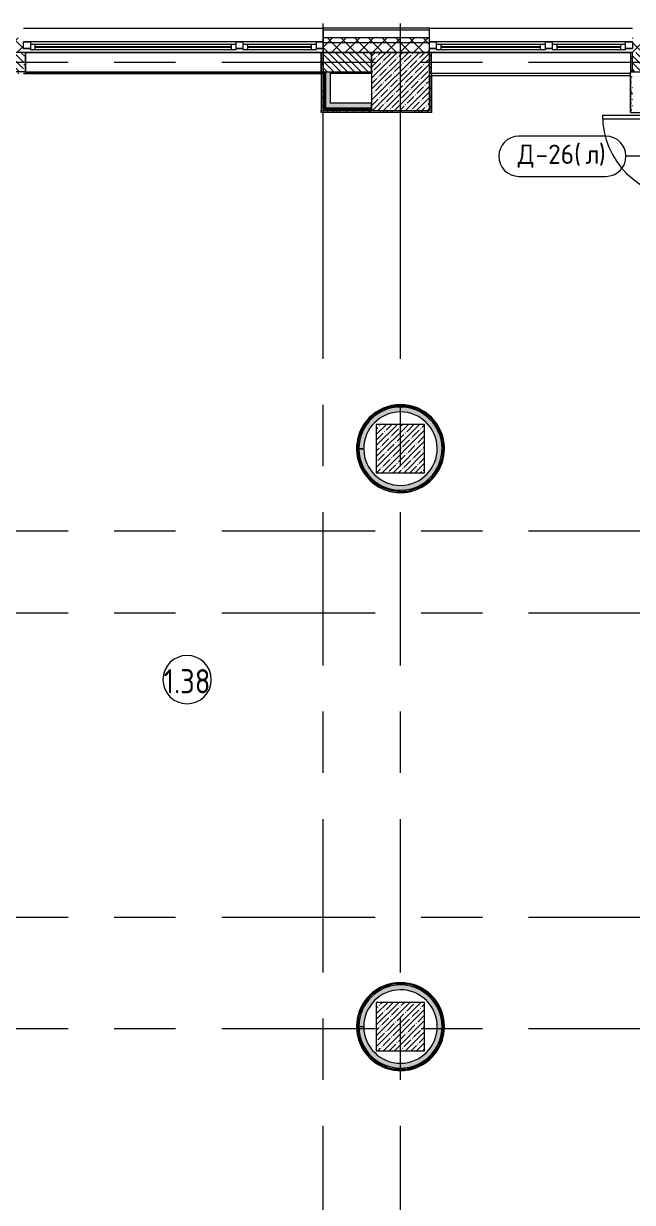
# Model space of a CAD drawing. Header units: millimetres. Extents: x 35848 to 85156, y -2706 to 28205.
# Drawn here: x 44560 to 50860, y 15200 to 27398 of the extents above; entities that cross this region are included whole.
import ezdxf

# ---------------------------------------------------------------- set-up
doc = ezdxf.new("R2010")
doc.units = ezdxf.units.MM
doc.linetypes.add('Осевая', pattern=[3175, 635, -476.25, 1587.5, -476.25])
for name, color, linetype, lineweight in [('A-AREA-IDEN', 7, 'Continuous', 9), ('A-DOOR-IDEN', 7, 'Continuous', 9), ('A-GLAZ', 7, 'Continuous', 9), ('A-GLAZ-1', 7, 'Continuous', 13), ('A-WALL', 7, 'Continuous', 9), ('I-WALL', 7, 'Continuous', 9), ('S-COLS', 7, 'Continuous', 9), ('Оси', 7, 'Continuous', 9), ('Оси-2', 7, 'Осевая', 9)]:
    doc.layers.add(name, color=color, linetype=linetype, lineweight=lineweight)
for name, color, linetype, lineweight, true_color in [('A-DOOR-1', 1, 'Continuous', 9, 0xff0000), ('A-DOOR-2', 1, 'Continuous', 13, 0xff0000), ('A-DOOR-FRAM-1', 1, 'Continuous', 13, 0xff0000), ('A-WALL-1', 7, 'Continuous', 9, 0x3c3c3c), ('A-WALL-FNSH-1', 7, 'Continuous', 9, 0x3c3c3c)]:
    doc.layers.add(name, color=color, linetype=linetype, lineweight=lineweight, true_color=true_color)
doc.styles.add('GOST Common', font='GOST_Common.ttf', dxfattribs={"height": 200})
doc.styles.add('GOST Common_1', font='GOST_Common.ttf', dxfattribs={"width": 0.9, "height": 250})
pattern_1 = [(45, (0, 0), (-70.71068, 70.71068), []), (135, (0, 0), (-70.71068, -70.71068), [])]
pattern_2 = [(0, (0, 0), (121.92, 30.48), [10.058, -81.382, 10.058, -81.382, -487.68]), (0, (0, 0), (121.92, 30.48), [-182.88, 10.058, -172.822, 10.058, -81.382, -213.36]), (0, (0, 0), (121.92, 30.48), [-457.2, 10.058, -50.902, 10.058, -142.342]), (120, (45.72, 15.24), (-87.356454, 90.345817), [10.058, -81.382, 10.058, -81.382, -487.68]), (120, (45.72, 15.24), (-87.356454, 90.345817), [-182.88, 10.058, -172.822, 10.058, -81.382, -213.36]), (120, (45.72, 15.24), (-87.356454, 90.345817), [-457.2, 10.058, -50.902, 10.058, -142.342]), (240, (60.96, 76.2), (-34.563546, -120.825817), [10.058, -81.382, 10.058, -81.382, -487.68]), (240, (60.96, 76.2), (-34.563546, -120.825817), [-182.88, 10.058, -172.822, 10.058, -81.382, -213.36]), (240, (60.96, 76.2), (-34.563546, -120.825817), [-457.2, 10.058, -50.902, 10.058, -142.342])]
pattern_3 = [(45, (0, 0), (-106.066, 106.066), []), (135, (0, 0), (-106.066, -106.066), [])]

# ---------------------------------------------------------------- blocks, each defined once
blk = doc.blocks.new('BSC_Колонна _Прямоугольная - 500х500-22732503-План заполнения и маркировки дверных проемов 1 этажа в осях 12-23')
at = {"layer": 'S-COLS'}
h = blk.add_hatch(dxfattribs=at)
h.set_pattern_fill('FP_40', color=256, style=0, pattern_type=2)
h.set_pattern_definition([(45, (-48460, -17020), (-57.02463, 57.02463), []), (45, (-48402.975, -17020), (-57.02463, 57.02463), [100.806, -20.161, 3.353, -16.808])])
h.paths.add_polyline_path([(-250, -250), (250, -250), (250, 250), (-250, 250), (-250, 202)])
for p, q in [((250, 250), (-250, 250)), ((-250, 250), (-250, -250)), ((250, -250), (250, 250)), ((-250, -250), (250, -250))]:
    blk.add_line(p, q, dxfattribs=at)
blk = doc.blocks.new('BSC_Колонна _Прямоугольная - 500х500-V29-План заполнения и маркировки дверных проемов 1 этажа в осях 12-23')
at = {"layer": 'S-COLS'}
h = blk.add_hatch(dxfattribs=at)
h.set_pattern_fill('FP_42', color=256, style=0, pattern_type=2)
h.set_pattern_definition([(45, (-48460, -23000), (-57.02463, 57.02463), []), (45, (-48402.975, -23000), (-57.02463, 57.02463), [100.806, -20.161, 3.353, -16.808])])
h.paths.add_polyline_path([(-250, -250), (250, -250), (250, 250), (-250, 250), (-250, 176)])
for p, q in [((250, 250), (-250, 250)), ((-250, 250), (-250, -250)), ((250, -250), (250, 250)), ((-250, -250), (250, -250))]:
    blk.add_line(p, q, dxfattribs=at)
blk = doc.blocks.new('120_Окно_СКБ_2Ст - 120_Окно_СКБ_2Ст 3100х2500 _мал_створка слева_-22273855-План заполнения и маркировки дверных проемов 1 этажа в осях 12-23')
at = {"layer": 'A-GLAZ'}
for p, q in [((1550, -5), (-1550, -5)), ((-1550, -75), (-1480, -75)), ((-1430, -55), (600, -55)), ((600, -65), (-1430, -65)), ((650, -75), (720, -75)), ((770, -55), (1430, -55)), ((1430, -65), (770, -65)), ((1480, -75), (1550, -75))]:
    blk.add_line(p, q, dxfattribs=at)
at = {"layer": 'A-GLAZ-1'}
for p, q in [((-1550, -75), (-1550, -5)), ((-1550, -5), (-1480, -5)), ((-1480, -75), (-1550, -75)), ((-1480, -5), (-1480, -75)), ((650, -35), (-1480, -35)), ((-1480, -35), (-1480, -85)), ((-1480, -85), (650, -85)), ((-1430, -85), (-1430, -35)), ((600, -85), (600, -35)), ((650, -75), (650, -5)), ((650, -5), (720, -5)), ((650, -85), (650, -35)), ((720, -75), (650, -75)), ((720, -5), (720, -75)), ((1480, -35), (720, -35)), ((720, -35), (720, -85)), ((720, -85), (1480, -85)), ((770, -85), (770, -35)), ((1430, -85), (1430, -35)), ((1480, -75), (1480, -5)), ((1480, -5), (1550, -5)), ((1480, -85), (1480, -35)), ((1550, -75), (1480, -75)), ((1550, -5), (1550, -75))]:
    blk.add_line(p, q, dxfattribs=at)
blk = doc.blocks.new('120_Окно_СКБ_2Ст - 120_Окно_СКБ_2Ст 2100х2400 _мал створка справа_-19092174-План заполнения и маркировки дверных проемов 1 этажа в осях 12-23')
at = {"layer": 'A-GLAZ'}
for p, q in [((1050, -5), (-1050, -5)), ((-1050, -75), (-980, -75)), ((-930, -55), (100, -55)), ((100, -65), (-930, -65)), ((150, -75), (220, -75)), ((270, -55), (930, -55)), ((930, -65), (270, -65)), ((980, -75), (1050, -75))]:
    blk.add_line(p, q, dxfattribs=at)
at = {"layer": 'A-GLAZ-1'}
for p, q in [((-1050, -75), (-1050, -5)), ((-1050, -5), (-980, -5)), ((-980, -75), (-1050, -75)), ((-980, -5), (-980, -75)), ((150, -35), (-980, -35)), ((-980, -35), (-980, -85)), ((-980, -85), (150, -85)), ((-930, -85), (-930, -35)), ((100, -85), (100, -35)), ((150, -75), (150, -5)), ((150, -5), (220, -5)), ((150, -85), (150, -35)), ((220, -75), (150, -75)), ((220, -5), (220, -75)), ((980, -35), (220, -35)), ((220, -35), (220, -85)), ((220, -85), (980, -85)), ((270, -85), (270, -35)), ((930, -85), (930, -35)), ((980, -75), (980, -5)), ((980, -5), (1050, -5)), ((980, -85), (980, -35)), ((1050, -75), (980, -75)), ((1050, -5), (1050, -75))]:
    blk.add_line(p, q, dxfattribs=at)
blk = doc.blocks.new('110_Дверь_СКБ_1Ст_Внутренняя1 - Д-26л 950х2100 EIW30-32941023-План заполнения и маркировки дверных проемов 1 этажа в осях 12-23')
at = {"layer": 'A-DOOR-1'}
blk.add_arc((437, 100), 850, 90, 180, dxfattribs=at)
at = {"layer": 'A-DOOR-2'}
for p, q in [((437, 950), (397, 950)), ((397, 100), (397, 950)), ((437, 950), (437, 100)), ((437, 100), (397, 100))]:
    blk.add_line(p, q, dxfattribs=at)
at = {"layer": 'A-DOOR-FRAM-1'}
for p, q in [((-463, 100), (-463, 20)), ((-463, 100), (-413, 100)), ((-463, 20), (-403, 20)), ((-413, 100), (-413, 60)), ((-403, 60), (-413, 60)), ((-403, 60), (-403, 20)), ((427, 60), (427, 20)), ((437, 60), (427, 60)), ((427, 20), (487, 20)), ((437, 100), (437, 60)), ((437, 100), (487, 100)), ((487, 100), (487, 20))]:
    blk.add_line(p, q, dxfattribs=at)
blk = doc.blocks.new('М_двери - Типоразмер_рамка-25223575-План заполнения и маркировки дверных проемов 1 этажа в осях 12-23')
at = {"layer": 'A-DOOR-IDEN'}
for p, q in [((4.5, 2.08), (-4.5, 2.08)), ((-4.5, -2.08), (4.5, -2.08))]:
    blk.add_line(p, q, dxfattribs=at)
for centre, start, end in [((-4.5, 0), 90, 270), ((4.5, 0), 270, 90)]:
    blk.add_arc(centre, 2.08, start, end, dxfattribs=at)
blk = doc.blocks.new('Марка_Помещения - Номер-25198446-План заполнения и маркировки дверных проемов 1 этажа в осях 12-23')
at = {"layer": 'A-AREA-IDEN'}
for start, end in [(360, 180), (180, 360)]:
    blk.add_arc((0, 0), 2.5, start, end, dxfattribs=at)

msp = doc.modelspace()

# ---------------------------------------------------------------- hatches: boundary and pattern name
at = {"layer": 'A-WALL'}
h = msp.add_hatch(dxfattribs=at)
h.set_pattern_fill('FP_17', color=256, style=0, pattern_type=2)
h.set_pattern_definition(pattern_1)
h.paths.add_polyline_path([(84510.7, 27200), (84510.7, 27250), (80350, 27250), (80350, 27200), (83385.8, 27200)])
h.paths.add_polyline_path([(70313.8, 27200), (70810, 27200), (70810, 27250), (68210, 27250), (68210, 27200), (68861.3, 27200)])
h.paths.add_polyline_path([(73218.7, 27200), (74250, 27200), (74250, 27250), (72910, 27250), (72910, 27200)])
h.paths.add_polyline_path([(77250, 27200), (77250, 27250), (76350, 27250), (76350, 27200), (76849.8, 27200)])
h.paths.add_polyline_path([(57241.7, 27200), (57705, 27200), (57705, 27250), (56860, 27250), (56860, 27200)])
h.paths.add_polyline_path([(66682.6, 27200), (67110, 27200), (67110, 27250), (66160, 27250), (66160, 27200)])
h.paths.add_polyline_path([(60005, 27200), (61060, 27200), (61060, 27250), (60005, 27250)])
h.paths.add_polyline_path([(54760, 27200), (54760, 27250), (53860, 27250), (53860, 27200), (54336.8, 27200)])
h.paths.add_polyline_path([(51760, 27200), (51760, 27250), (50860, 27250), (50860, 27200), (51431.9, 27200)])
h.paths.add_polyline_path([(48527, 27200), (48760, 27200), (48760, 27250), (47660, 27250), (47660, 27200), (47800.7, 27200)])
h.paths.add_polyline_path([(44169.6, 27200), (44560, 27200), (44560, 27250), (42160, 27250), (42160, 27200), (42717.1, 27200)])
h = msp.add_hatch(dxfattribs=at)
h.set_pattern_fill('FP_17', color=256, style=0, pattern_type=2)
h.set_pattern_definition(pattern_1)
h.paths.add_polyline_path([(84510.7, 27100), (84510.7, 27200), (80350, 27200), (80350, 27100), (83385.8, 27100)])
h.paths.add_polyline_path([(76849.8, 27100), (77250, 27100), (77250, 27200), (76350, 27200), (76350, 27100), (76750, 27100)])
h.paths.add_polyline_path([(70310, 27100), (70810, 27100), (70810, 27200), (68210, 27200), (68210, 27100), (68861.3, 27100)])
h.paths.add_polyline_path([(72910, 27100), (74250, 27100), (74250, 27200), (72910, 27200)])
h.paths.add_polyline_path([(66760, 27100), (67110, 27100), (67110, 27200), (66160, 27200), (66160, 27100), (66682.6, 27100)])
h.paths.add_polyline_path([(61060, 27100), (61060, 27200), (60005, 27200), (60005, 27100), (60872.8, 27100)])
h.paths.add_polyline_path([(51431.9, 27100), (51760, 27100), (51760, 27200), (50860, 27200), (50860, 27100)])
h.paths.add_polyline_path([(54160, 27100), (54760, 27100), (54760, 27200), (53860, 27200), (53860, 27100)])
h.paths.add_polyline_path([(57241.7, 27100), (57705, 27100), (57705, 27200), (56860, 27200), (56860, 27100)])
h.paths.add_polyline_path([(48160, 27100), (48760, 27100), (48760, 27200), (47660, 27200), (47660, 27100), (47800.7, 27100)])
h.paths.add_polyline_path([(44560, 27100), (44560, 27200), (42160, 27200), (42160, 27100), (44169.6, 27100)])
h = msp.add_hatch(dxfattribs=at)
h.set_pattern_fill('FP_21', color=256, style=0, pattern_type=2)
h.set_pattern_definition([(135, (0, 0), (-35.35534, -35.35534), [])])
h.paths.add_polyline_path([(74040, 26900), (74250, 26900), (74250, 27100), (74040, 27100)])
h.paths.add_polyline_path([(73540, 26900), (73540, 27100), (72910, 27100), (72910, 26900), (73218.7, 26900)])
h.paths.add_polyline_path([(80650, 26900), (80650, 27100), (80350, 27100), (80350, 26900), (80480.9, 26900)])
h.paths.add_polyline_path([(76350, 26900), (76750, 26900), (76750, 27100), (76350, 27100)])
h.paths.add_polyline_path([(66760, 26900), (67060, 26900), (67060, 27100), (66760, 27100)])
h.paths.add_polyline_path([(68410, 26900), (70310, 26900), (70310, 27100), (68206, 27100), (68206, 26900), (68310, 26900)])
h.paths.add_polyline_path([(57550, 26900), (57705, 26900), (57705, 27100), (56860, 27100), (56860, 26900), (57350, 26900)])
h.paths.add_polyline_path([(60146.6, 26900), (60160, 26900), (60160, 27100), (60005, 27100), (60005, 26900)])
h.paths.add_polyline_path([(60872.8, 26900), (61060, 26900), (61060, 27100), (60760, 27100), (60760, 26900)])
h.paths.add_polyline_path([(53860, 26900), (54160, 26900), (54160, 27100), (53860, 27100), (53860, 26965.3)])
h.paths.add_polyline_path([(51760, 26900), (51760, 27100), (50860, 27100), (50860, 26900), (51600, 26900)])
h.paths.add_polyline_path([(47800.7, 26900), (48160, 26900), (48160, 27100), (47660, 27100), (47660, 26900)])
h.paths.add_polyline_path([(44169.6, 26900), (44560, 26900), (44560, 27100), (42760, 27100), (42760, 26900), (42780, 26900)])
at = {"layer": 'I-WALL'}
h = msp.add_hatch(dxfattribs=at)
h.set_pattern_fill('FP_58', color=256, style=0, pattern_type=2)
h.set_pattern_definition(pattern_2)
h.paths.add_polyline_path([(44560, 26900), (44580, 26900), (44580, 27100), (44560, 27100)])
h = msp.add_hatch(dxfattribs=at)
h.set_pattern_fill('FP_58', color=256, style=0, pattern_type=2)
h.set_pattern_definition(pattern_2)
h.paths.add_polyline_path([(47640, 26900), (47660, 26900), (47660, 27088), (47640, 27088)])
h = msp.add_hatch(dxfattribs=at)
h.set_pattern_fill('FP_58', color=256, style=0, pattern_type=2)
h.set_pattern_definition(pattern_2)
h.paths.add_polyline_path([(48760, 26900), (48780, 26900), (48780, 27100), (48760, 27100)])
h = msp.add_hatch(dxfattribs=at)
h.set_pattern_fill('FP_58', color=256, style=0, pattern_type=2)
h.set_pattern_definition(pattern_2)
h.paths.add_polyline_path([(50840, 26900), (50860, 26900), (50860, 27100), (50840, 27100), (50840, 26965.3)])
h = msp.add_hatch(dxfattribs=at)
h.set_pattern_fill('FP_58', color=256, style=0, pattern_type=2)
h.set_pattern_definition(pattern_2)
h.paths.add_polyline_path([(42780, 26880), (44560, 26880), (44560, 26900), (42780, 26900)])
h = msp.add_hatch(dxfattribs=at)
h.set_pattern_fill('FP_58', color=256, style=0, pattern_type=2)
h.set_pattern_definition(pattern_2)
h.paths.add_polyline_path([(47660, 26500), (47660, 26900), (47640, 26900), (47640, 26500)])
h = msp.add_hatch(dxfattribs=at)
h.set_pattern_fill('FP_59', color=256, style=0, pattern_type=2)
h.set_pattern_definition(pattern_3)
h.paths.add_polyline_path([(47672.5, 26500), (47672.5, 26900), (47660, 26900), (47660, 26500)])
h = msp.add_hatch(dxfattribs=at)
h.set_pattern_fill('FP_59', color=256, style=0, pattern_type=2)
h.set_pattern_definition(pattern_3)
h.paths.add_polyline_path([(47685, 26512.5), (47685, 26900), (47672.5, 26900), (47672.5, 26512.5)])
for points in [[(47735, 26525), (47735, 26900), (47685, 26900), (47685, 26525)], [(47735, 26525), (48160, 26525), (48160, 26575), (47735, 26575)], [(48893.4, 22861.4), (48910, 22934.1), (48914.5, 23008.5), (48906.7, 23082.7), (48887, 23154.6), (48855.7, 23222.2), (48813.8, 23283.9), (48762.4, 23337.9), (48702.9, 23382.8), (48636.8, 23417.3), (48566, 23440.6), (48492.3, 23452), (48417.8, 23451.1), (48344.4, 23438.2), (48274.1, 23413.3), (48208.8, 23377.4), (48150.2, 23331.2), (48100, 23276.1), (48059.5, 23213.5), (48029.7, 23145.2), (48011.6, 23072.9), (48012.5, 23072.7), (48030.7, 23144.8), (48060.4, 23213), (48100.8, 23275.5), (48150.9, 23330.5), (48209.3, 23376.5), (48274.5, 23412.4), (48345.4, 23437.3), (48417.9, 23450.1), (48492.2, 23451), (48565.8, 23439.6), (48636.4, 23416.4), (48702.4, 23381.9), (48761.8, 23337.2), (48813, 23283.3), (48854.8, 23221.7), (48886, 23154.2), (48905.7, 23082.5), (48913.5, 23008.5), (48909, 22934.2), (48892.4, 22861.7)], [(48447.9, 22570.2), (48527, 22575.8), (48591.4, 22590.6), (48658.5, 22618.6), (48719.9, 22657.5), (48773.9, 22706.2), (48819, 22763.3), (48853.7, 22827.1), (48877.2, 22895.9), (48888.8, 22967.7), (48888.1, 23040.4), (48875.2, 23112), (48850.4, 23180.3), (48814.4, 23243.5), (48768.3, 23299.8), (48708.5, 23350.4), (48651.2, 23385.1), (48583.6, 23411.9), (48512.4, 23426.8), (48439.8, 23429.5), (48367.7, 23420), (48298.2, 23398.4), (48233.4, 23365.5), (48175.1, 23322.1), (48124.9, 23269.4), (48084.3, 23209.1), (48054.4, 23142.8), (48036.1, 23072.5), (48030, 23000), (48080, 23000), (48086.1, 23067.6), (48104.1, 23133.1), (48133.5, 23194.4), (48173.3, 23249.4), (48222.3, 23296.4), (48278.8, 23334), (48345.4, 23361.9), (48407.4, 23376.3), (48475.2, 23379.7), (48542.5, 23370.9), (48607.3, 23350.3), (48667.3, 23318.5), (48720.7, 23276.5), (48765.7, 23225.7), (48801, 23167.7), (48825.4, 23104.3), (48838.1, 23037.6), (48838.8, 22969.6), (48827.3, 22902.7), (48804.1, 22838.9), (48770, 22780.2), (48725.9, 22728.5), (48673.3, 22685.5), (48613.9, 22652.6), (48549.6, 22630.7), (48482.4, 22620.7), (48414.5, 22622.7), (48348.1, 22636.8), (48285.2, 22662.6), (48228, 22699.1), (48178.1, 22745.2), (48137.2, 22799.4), (48106.7, 22860.1), (48087.4, 22925.2), (48080.1, 22992.8), (48030.1, 22991.8), (48037.6, 22919.5), (48057.2, 22849.5), (48088.3, 22783.7), (48130.1, 22724.2), (48181.3, 22672.6), (48240.4, 22630.3), (48305.9, 22598.6), (48375.7, 22578.3)], [(48427.7, 22545.1), (48503.3, 22546.1), (48577.8, 22559.5), (48649, 22585.1), (48714.9, 22622.2), (48773.8, 22669.7), (48824, 22726.3), (48864.1, 22790.5), (48863.2, 22790.9), (48823.2, 22726.9), (48773.1, 22670.4), (48714.4, 22623), (48648.6, 22586.1), (48577.5, 22560.5), (48503.2, 22547.1), (48427.8, 22546.1), (48353.2, 22557.8), (48281.5, 22581.6), (48214.9, 22617), (48155, 22662.9), (48103.5, 22718.1), (48061.9, 22781.2), (48031.4, 22850.2), (48012.7, 22923.3), (48011.7, 22923.2), (48030.4, 22849.9), (48061.1, 22780.7), (48102.7, 22717.5), (48154.3, 22662.2), (48214.3, 22616.1), (48281.1, 22580.7), (48352.9, 22556.8)], [(48444.1, 16590.3), (48516.8, 16593.8), (48588, 16609.5), (48655.4, 16637), (48717.3, 16675.5), (48771.7, 16723.8), (48817.3, 16780.7), (48852.5, 16844.5), (48876.5, 16913.2), (48888.6, 16985.1), (48888.3, 17057.9), (48875.8, 17129.7), (48851.3, 17198.3), (48815.6, 17261.8), (48769.6, 17318.4), (48714.8, 17366.4), (48652.7, 17404.4), (48585, 17431.4), (48513.8, 17446.6), (48441, 17449.6), (48368.8, 17440.2), (48299.1, 17418.8), (48234.1, 17385.9), (48175.6, 17342.5), (48125.2, 17289.9), (48084.5, 17229.5), (48054.5, 17163.1), (48036.2, 17092.6), (48030, 17020), (48080, 17020), (48086.1, 17087.8), (48104.2, 17153.4), (48133.7, 17214.7), (48173.6, 17269.8), (48222.8, 17316.9), (48279.5, 17354.4), (48345.4, 17382), (48408.4, 17396.5), (48476.4, 17399.6), (48543.8, 17390.6), (48608.6, 17369.8), (48668.6, 17337.6), (48721.9, 17295.4), (48766.8, 17244.2), (48801.9, 17185.9), (48826, 17122.3), (48838.4, 17055.4), (48838.6, 16987.3), (48826.7, 16920.3), (48803, 16856.5), (48768.4, 16798), (48723.8, 16746.5), (48670.8, 16703.8), (48611, 16671.3), (48546.4, 16650), (48479, 16640.5), (48411.1, 16643.2), (48344.6, 16657.9), (48281.9, 16684.3), (48224.9, 16721.5), (48175.4, 16768.2), (48135.1, 16823), (48105.1, 16884.1), (48086.4, 16951.2), (48080, 17017.3), (48030, 17017), (48036.7, 16944.4), (48055.5, 16874), (48086, 16807.9), (48127.2, 16747.8), (48177.9, 16695.5), (48236.7, 16652.5), (48302, 16620.1), (48371.7, 16599.2)]]:
    msp.add_hatch(color=256, dxfattribs=at).paths.add_polyline_path(points)
h = msp.add_hatch(dxfattribs=at)
h.set_pattern_fill('FP_58', color=256, style=0, pattern_type=2)
h.set_pattern_definition(pattern_2)
h.paths.add_polyline_path([(48760, 26480), (48780, 26480), (48780, 26880), (48760, 26880), (48760, 26500)])
h = msp.add_hatch(dxfattribs=at)
h.set_pattern_fill('FP_58', color=256, style=0, pattern_type=2)
h.set_pattern_definition(pattern_2)
h.paths.add_polyline_path([(50860, 26499), (50860, 26900), (50840, 26900), (50840, 26499)])
h = msp.add_hatch(dxfattribs=at)
h.set_pattern_fill('FP_58', color=256, style=0, pattern_type=2)
h.set_pattern_definition(pattern_2)
h.paths.add_polyline_path([(47800.7, 26480), (48760, 26480), (48760, 26500), (47640, 26500), (47640, 26480)])
h = msp.add_hatch(dxfattribs=at)
h.set_pattern_fill('FP_59', color=256, style=0, pattern_type=2)
h.set_pattern_definition(pattern_3)
h.paths.add_polyline_path([(48160, 26500), (48160, 26512.5), (47672.5, 26512.5), (47672.5, 26500), (47800.7, 26500)])
h = msp.add_hatch(dxfattribs=at)
h.set_pattern_fill('FP_59', color=256, style=0, pattern_type=2)
h.set_pattern_definition(pattern_3)
h.paths.add_polyline_path([(47685, 26512.5), (48160, 26512.5), (48160, 26525), (47685, 26525)])
h = msp.add_hatch(dxfattribs=at)
h.set_pattern_fill('FP_58', color=256, style=0, pattern_type=2)
h.set_pattern_definition(pattern_2)
h.paths.add_polyline_path([(50840, 26479), (51380, 26479), (51380, 26499), (50840, 26499)])
h = msp.add_hatch(dxfattribs=at)
h.set_pattern_fill('FP_59', color=256, style=0, pattern_type=2)
h.set_pattern_definition(pattern_3)
h.paths.add_polyline_path([(48429, 22546.1), (48503.9, 22547.1), (48577.7, 22560.5), (48648.2, 22585.7), (48713.6, 22622.2), (48772.2, 22669), (48822.3, 22724.7), (48862.5, 22787.9), (48891.9, 22856.8), (48909.5, 22929.6), (48915, 23004.3), (48908.1, 23078.9), (48889.1, 23151.4), (48858.4, 23219.8), (48816.9, 23282.2), (48765.8, 23336.9), (48706.4, 23382.5), (48640.3, 23417.8), (48569.3, 23441.7), (48495.3, 23453.6), (48420.4, 23453.3), (48345.4, 23440.2), (48275.8, 23416), (48210, 23380.2), (48151, 23334), (48100.4, 23278.7), (48059.5, 23216), (48029.5, 23147.3), (48011.2, 23074.7), (48005, 23000), (48017.5, 23000), (48023.8, 23074.6), (48042.6, 23147), (48073.4, 23215.2), (48115.1, 23277.3), (48166.8, 23331.4), (48226.8, 23376.1), (48293.5, 23410), (48365, 23432.2), (48439.2, 23442), (48513.9, 23439.2), (48587.2, 23423.8), (48656.8, 23396.3), (48720.7, 23357.5), (48777.2, 23308.5), (48824.7, 23250.6), (48861.7, 23185.6), (48887.2, 23115.2), (48900.5, 23041.6), (48901.3, 22966.8), (48889.3, 22892.9), (48865.2, 22822.1), (48829.4, 22756.4), (48783.1, 22697.6), (48727.5, 22647.5), (48664.3, 22607.5), (48595.2, 22578.7), (48522.3, 22561.9), (48447.6, 22557.7), (48373.2, 22566.1), (48301.4, 22586.9), (48234, 22619.5), (48173.2, 22663.1), (48120.5, 22716.2), (48077.5, 22777.5), (48045.5, 22845.1), (48025.3, 22917.1), (48017.6, 22991.6), (48005.1, 22991.3), (48012.7, 22916.8), (48032.4, 22844.5), (48063.7, 22776.5), (48105.8, 22714.5), (48157.4, 22660.2), (48217.3, 22615.1), (48283.7, 22580.5), (48355, 22557.3)])
h = msp.add_hatch(dxfattribs=at)
h.set_pattern_fill('FP_59', color=256, style=0, pattern_type=2)
h.set_pattern_definition(pattern_3)
h.paths.add_polyline_path([(48447.6, 22557.7), (48527, 22563), (48595.2, 22578.7), (48664.3, 22607.5), (48727.5, 22647.5), (48783.1, 22697.6), (48829.4, 22756.4), (48865.2, 22822.1), (48890.1, 22897.4), (48901.3, 22966.8), (48900.5, 23041.6), (48887.2, 23115.2), (48861.7, 23185.6), (48824.7, 23250.6), (48777.2, 23308.5), (48720.7, 23357.5), (48656.8, 23396.3), (48587.2, 23423.8), (48513.9, 23439.2), (48439.2, 23442), (48365, 23432.2), (48293.5, 23410), (48226.8, 23376.1), (48163.8, 23328.3), (48115.1, 23277.3), (48073.4, 23215.2), (48042.6, 23147), (48023.8, 23074.6), (48017.5, 23000), (48030, 23000), (48036.1, 23072.5), (48054.4, 23142.8), (48084.3, 23209.1), (48124.9, 23269.4), (48175.1, 23322.1), (48233.4, 23365.5), (48298.2, 23398.4), (48367.7, 23420), (48439.8, 23429.5), (48512.4, 23426.8), (48583.6, 23411.9), (48651.2, 23385.1), (48713.4, 23347.4), (48768.3, 23299.8), (48814.4, 23243.5), (48851.9, 23176.2), (48875.2, 23112), (48888.1, 23040.4), (48888.8, 22967.7), (48877.2, 22895.9), (48853.7, 22827.1), (48819, 22763.3), (48773.9, 22706.2), (48719.9, 22657.5), (48658.5, 22618.6), (48591.4, 22590.6), (48520.5, 22574.3), (48447.9, 22570.2), (48375.7, 22578.3), (48305.9, 22598.6), (48240.4, 22630.3), (48181.3, 22672.6), (48130.1, 22724.2), (48088.3, 22783.7), (48057.2, 22849.5), (48037.6, 22919.5), (48030.1, 22991.8), (48017.6, 22991.6), (48025.3, 22917.1), (48045.5, 22845.1), (48077.5, 22777.5), (48120.5, 22716.2), (48173.2, 22663.1), (48234, 22619.5), (48301.4, 22586.9), (48373.2, 22566.1)])
h = msp.add_hatch(dxfattribs=at)
h.set_pattern_fill('FP_59', color=256, style=0, pattern_type=2)
h.set_pattern_definition(pattern_3)
h.paths.add_polyline_path([(48424.9, 16566.4), (48499.9, 16566.8), (48573.9, 16579.5), (48644.8, 16604.2), (48710.6, 16640.3), (48769.7, 16686.6), (48820.3, 16742.1), (48861, 16805.1), (48890.9, 16873.9), (48909.1, 16946.8), (48915, 17021.6), (48908.5, 17096.4), (48889.9, 17169.1), (48859.5, 17237.7), (48818.3, 17300.5), (48767.3, 17355.6), (48707.9, 17401.5), (48641.8, 17437.1), (48570.8, 17461.3), (48496.7, 17473.5), (48421.7, 17473.4), (48345.4, 17460.1), (48276.7, 17436.4), (48210.7, 17400.6), (48151.5, 17354.5), (48100.7, 17299.2), (48059.7, 17236.3), (48029.6, 17167.6), (48011.2, 17094.8), (48005, 17020), (48017.5, 17020), (48023.9, 17094.7), (48042.7, 17167.3), (48073.6, 17235.6), (48115.5, 17297.7), (48167.3, 17351.9), (48227.6, 17396.5), (48294.5, 17430.4), (48366.1, 17452.4), (48440.5, 17462.1), (48515.4, 17459), (48588.7, 17443.4), (48658.3, 17415.6), (48722.2, 17376.4), (48778.6, 17327), (48825.9, 17268.8), (48862.7, 17203.5), (48887.9, 17132.9), (48900.8, 17059), (48901, 16984.1), (48888.6, 16910.1), (48863.9, 16839.4), (48827.7, 16773.8), (48780.8, 16715.2), (48724.8, 16665.4), (48661.1, 16625.8), (48591.7, 16597.5), (48518.5, 16581.4), (48443.6, 16577.8), (48369.2, 16586.9), (48297.4, 16608.5), (48230.2, 16641.8), (48169.7, 16686), (48117.5, 16739.8), (48075.1, 16801.7), (48043.8, 16869.8), (48024.4, 16942.2), (48017.5, 17016.9), (48005, 17016.8), (48011.7, 16942), (48030.7, 16869.4), (48061.3, 16800.8), (48102.7, 16738.3), (48157.6, 16680.5), (48213.4, 16637.6), (48279.6, 16602.3), (48350.8, 16578.3)])
h = msp.add_hatch(color=256, dxfattribs=at)
h.paths.add_polyline_path([(48913.1, 17023.4), (48913.5, 17028.5), (48912.6, 17037)])
h.paths.add_polyline_path([(48909.6, 16964.4), (48913.8, 17007.4), (48913.1, 17023.4)])
h.paths.add_polyline_path([(48006.4, 17018.6), (48012.5, 17092.7), (48030.7, 17164.8), (48060.4, 17233), (48100.8, 17295.5), (48150.9, 17350.5), (48209.3, 17396.5), (48274.5, 17432.4), (48345.4, 17457.3), (48417.9, 17470.1), (48492.2, 17471), (48565.8, 17459.6), (48636.4, 17436.4), (48622.6, 17443), (48552.3, 17463.6), (48479.6, 17472.7), (48406.4, 17469.9), (48334.5, 17455.5), (48266, 17429.6), (48202.4, 17393.1), (48145.6, 17346.8), (48096.9, 17292), (48057.7, 17230.1), (48028.9, 17162.7), (48011.3, 17091.6), (48005.4, 17018.6)])
h.paths.add_polyline_path([(48912.6, 17037), (48911.1, 17071.3), (48906.3, 17097.2)])
h.paths.add_polyline_path([(48904.4, 17107.3), (48899.4, 17134.1), (48890.1, 17159.4)])
h.paths.add_polyline_path([(48885.7, 17174.8), (48879, 17194.7), (48864, 17221.8)])
h.paths.add_polyline_path([(48853.9, 17243.1), (48845.3, 17259.7), (48814.9, 17300.6)])
h.paths.add_polyline_path([(48812.2, 17304.1), (48801.5, 17318.5), (48763.3, 17355.6)])
h.paths.add_polyline_path([(48761.2, 17357.6), (48748.9, 17369.5), (48703.1, 17401.4)])
h.paths.add_polyline_path([(48702.1, 17402.1), (48688.7, 17411.4), (48636.4, 17436.4)])
h = msp.add_hatch(dxfattribs=at)
h.set_pattern_fill('FP_59', color=256, style=0, pattern_type=2)
h.set_pattern_definition(pattern_3)
h.paths.add_polyline_path([(48443.6, 16577.8), (48518.5, 16581.4), (48591.7, 16597.5), (48661.1, 16625.8), (48724.8, 16665.4), (48780.8, 16715.2), (48827.7, 16773.8), (48863.9, 16839.4), (48888.6, 16910.1), (48901, 16984.1), (48900.8, 17059), (48887.9, 17132.9), (48862.7, 17203.5), (48825.9, 17268.8), (48778.6, 17327), (48722.2, 17376.4), (48658.3, 17415.6), (48588.7, 17443.4), (48515.4, 17459), (48440.5, 17462.1), (48366.1, 17452.4), (48294.5, 17430.4), (48227.6, 17396.5), (48163.8, 17348.2), (48115.5, 17297.7), (48073.6, 17235.6), (48042.7, 17167.3), (48023.9, 17094.7), (48017.5, 17020), (48030, 17020), (48036.2, 17092.6), (48054.5, 17163.1), (48084.5, 17229.5), (48125.2, 17289.9), (48175.6, 17342.5), (48234.1, 17385.9), (48299.1, 17418.8), (48368.8, 17440.2), (48441, 17449.6), (48513.8, 17446.6), (48585, 17431.4), (48652.7, 17404.4), (48714.8, 17366.4), (48769.6, 17318.4), (48815.6, 17261.8), (48851.3, 17198.3), (48875.8, 17129.7), (48888.3, 17057.9), (48888.6, 16985.1), (48876.5, 16913.2), (48852.5, 16844.5), (48817.3, 16780.7), (48771.7, 16723.8), (48717.3, 16675.5), (48655.4, 16637), (48588, 16609.5), (48516.8, 16593.8), (48444.1, 16590.3), (48371.7, 16599.2), (48302, 16620.1), (48236.7, 16652.5), (48177.9, 16695.5), (48127.2, 16747.8), (48086, 16807.9), (48055.5, 16874), (48036.1, 16951.2), (48030, 17017), (48017.5, 17016.9), (48024.4, 16942.2), (48043.8, 16869.8), (48075.1, 16801.7), (48117.5, 16739.8), (48169.7, 16686), (48230.2, 16641.8), (48297.4, 16608.5), (48369.2, 16586.9)])
h = msp.add_hatch(color=256, dxfattribs=at)
h.paths.add_polyline_path([(48427.7, 16565.1), (48454, 16565.5), (48396.6, 16570)])
h.paths.add_polyline_path([(48526.4, 16570.2), (48531.3, 16570.6), (48527, 16570.3)])
h.paths.add_polyline_path([(48468.1, 16565.6), (48503.3, 16566.1), (48526.4, 16570.2)])
h.paths.add_polyline_path([(48382.2, 16572.2), (48326.3, 16585.7), (48352.9, 16576.8)])
h.paths.add_polyline_path([(48596.9, 16586.4), (48600.8, 16587.3), (48609.5, 16590.9)])
h.paths.add_polyline_path([(48539.7, 16572.6), (48577.8, 16579.5), (48596.9, 16586.4)])
h.paths.add_polyline_path([(48312.5, 16590.2), (48259.1, 16612.4), (48281.1, 16600.7)])
h.paths.add_polyline_path([(48609.5, 16590.9), (48649, 16605.1), (48663.8, 16613.5)])
h.paths.add_polyline_path([(48247, 16618.8), (48196.9, 16649.5), (48214.3, 16636.1)])
h.paths.add_polyline_path([(48675.7, 16620.1), (48714.9, 16642.2), (48725.6, 16650.8)])
h.paths.add_polyline_path([(48187.3, 16656.9), (48141.2, 16696.2), (48156.5, 16680.5)])
h.paths.add_polyline_path([(48736.7, 16659.8), (48773.8, 16689.7), (48780.6, 16697.4), (48760.9, 16680.5)])
h.paths.add_polyline_path([(48134.9, 16703), (48093.7, 16751.3), (48102.7, 16737.5)])
h.paths.add_polyline_path([(48091.3, 16754.9), (48055.9, 16812.6), (48028.6, 16878.4), (48011.7, 16951.2), (48011.7, 16943.2), (48030.4, 16869.9), (48061.1, 16800.7)])
h.paths.add_polyline_path([(48865.4, 16813.6), (48865.8, 16814.2), (48890.1, 16873.2)])
at = {"layer": 'S-COLS'}
h = msp.add_hatch(dxfattribs=at)
h.set_pattern_fill('FP_1', color=256, style=0, pattern_type=2)
h.set_pattern_definition([(45, (0, 0), (-57.02463, 57.02463), []), (45, (57.025, 0), (-57.02463, 57.02463), [100.806, -20.161, 3.353, -16.808])])
h.paths.add_polyline_path([(48760, 26500), (48760, 27100), (48160, 27100), (48160, 26500), (48527, 26500)])

# ---------------------------------------------------------------- linework, layer by layer
at = {"layer": 'A-DOOR-IDEN'}
msp.add_line((51500, 26025), (50792.6, 26025), dxfattribs=at)
at = {"layer": 'A-WALL'}
for p, q in [((44560, 27350), (47660, 27350)), ((48760, 27330), (47660, 27330)), ((48760, 27350), (50860, 27350)), ((48760, 27250), (47660, 27250)), ((44580, 27100), (42760, 27100)), ((47660, 27100), (44580, 27100)), ((48760, 27200), (47660, 27200)), ((48160, 27100), (47660, 27100)), ((48160, 26900), (48160, 27100)), ((50860, 27100), (48760, 27100)), ((44580, 26900), (42760, 26900)), ((47640, 26900), (47640, 26500)), ((47672.5, 26900), (47672.5, 26512.5)), ((47685, 26900), (47685, 26525)), ((48780, 26880), (48780, 26480)), ((50840, 26479), (50840, 26900)), ((47672.5, 26512.5), (48160, 26512.5)), ((47685, 26525), (48160, 26525))]:
    msp.add_line(p, q, dxfattribs=at)
for centre, radius, start in [((48460, 23000), 442.5, 181.09218), ((48460, 23000), 430, 181.09218), ((48460, 17020), 442.5, 180.40614), ((48460, 17020), 430, 180.40614)]:
    msp.add_arc(centre, radius, start, 180, dxfattribs=at)
at = {"layer": 'A-WALL-1'}
for p, q in [((47660, 27330), (47660, 27100)), ((48760, 27100), (48760, 27330)), ((44580, 27088), (44580, 27100)), ((47660, 27088), (47640, 27088)), ((47660, 27100), (48760, 27100)), ((47660, 27100), (47660, 26500)), ((48760, 27100), (48760, 26900)), ((48780, 26900), (48780, 27100)), ((50840, 27100), (50840, 26900)), ((50860, 26900), (50860, 27100)), ((47640, 26900), (48160, 26900)), ((47735, 26575), (47735, 26900)), ((48760, 26900), (48780, 26900)), ((48760, 26880), (48760, 26500)), ((48780, 26880), (48760, 26880)), ((50840, 26900), (51760, 26900)), ((50840, 26900), (50860, 26900)), ((47640, 26480), (48780, 26480)), ((47660, 26500), (48760, 26500)), ((48160, 26575), (47735, 26575)), ((48160, 26500), (48160, 26575)), ((50840, 26479), (51380, 26479)), ((48005, 23000), (48080, 23000)), ((48080.1, 22992.8), (48005.1, 22991.3)), ((48005, 17020), (48080, 17020)), ((48080, 17017.3), (48005, 17016.8))]:
    msp.add_line(p, q, dxfattribs=at)
for centre, radius, start in [((48460, 23000), 455, 181.09218), ((48460, 23000), 380, 181.09218), ((48460, 17020), 455, 180.40614), ((48460, 17020), 380, 180.40614)]:
    msp.add_arc(centre, radius, start, 180, dxfattribs=at)
at = {"layer": 'A-WALL-FNSH-1'}
for p, q in [((48760, 27350), (47660, 27350)), ((47660, 27350), (47660, 27330)), ((48760, 27330), (48760, 27350)), ((44581, 27088), (44580, 27088)), ((44580, 27088), (44580, 26900)), ((44581, 26900), (44581, 27088)), ((47640, 27088), (47639, 27088)), ((47639, 27088), (47639, 26900)), ((47640, 26900), (47640, 27088)), ((48781, 26900), (48781, 27100)), ((50839, 27100), (50839, 26900)), ((44580, 26900), (44581, 26900)), ((47639, 26900), (47640, 26900)), ((47639, 26879), (47639, 26479.5)), ((47640, 26879), (47639, 26879)), ((48780, 26900), (48781, 26900)), ((48781, 26479.5), (48781, 26859)), ((50839, 26900), (50840, 26900)), ((50839, 26859), (50839, 26478)), ((50840, 26859), (50839, 26859)), ((47639, 26479.5), (47640, 26479.5)), ((47640, 26479.5), (47640, 26500)), ((48780, 26480), (48780, 26479.5)), ((48780, 26479.5), (48781, 26479.5)), ((50839, 26478), (51380, 26478)), ((48893, 22860.4), (48892.1, 22860.7)), ((48892.4, 22861.7), (48893.4, 22861.4))]:
    msp.add_line(p, q, dxfattribs=at)
for centre, radius, start, end in [((48460, 22998.5), 454.6, 342.44167, 179.99861), ((48460, 22998.5), 453.6, 342.44167, 179.99861), ((48460, 22998.6), 454.6, 180, 342.30156), ((48460, 22998.6), 453.6, 180, 342.30156), ((48460, 17018.5), 454.6, 22.80007, 179.99861), ((48460, 17018.5), 453.6, 342.44177, 179.99861), ((48460, 17020), 454, 342.26721, 22.63128), ((48460, 17018.6), 454.6, 180, 342.30147), ((48460, 17018.6), 453.6, 180, 270), ((48460, 17020), 455, 270, 342.12874)]:
    msp.add_arc(centre, radius, start, end, dxfattribs=at)
at = {"layer": 'I-WALL'}
for p, q in [((44580, 27100), (47660, 27100)), ((48780, 27100), (50840, 27100)), ((47640, 26880), (44560, 26880)), ((44560, 26880), (47640, 26880)), ((47639, 26879), (44560, 26879)), ((44581, 26900), (47639, 26900)), ((48160, 26880), (47735, 26880)), ((50840, 26880), (48780, 26880)), ((48780, 26860), (50840, 26860)), ((48781, 26859), (48781, 26860)), ((50839, 26859), (48781, 26859))]:
    msp.add_line(p, q, dxfattribs=at)
at = {"layer": 'S-COLS'}
for p, q in [((48760, 27100), (48160, 27100)), ((48160, 27100), (48160, 26900)), ((48760, 26500), (48760, 27100)), ((48160, 26900), (48160, 26500)), ((48160, 26500), (48760, 26500))]:
    msp.add_line(p, q, dxfattribs=at)
at = {"layer": 'Оси'}
for p, q in [((47660, 24898.1), (47660, 27398.1)), ((48460, 24898.1), (48460, 27398.1))]:
    msp.add_line(p, q, dxfattribs=at)
at = {"layer": 'Оси-2'}
for p, q in [((39148.5, 27000), (82060, 27000)), ((47660, 593.7), (47660, 24898.1)), ((48460, 593.7), (48460, 24898.1)), ((39148.5, 22150), (82060, 22150)), ((39148.5, 21300), (82060, 21300)), ((39148.5, 18150), (82060, 18150)), ((39148.5, 17000), (82060, 17000))]:
    msp.add_line(p, q, dxfattribs=at)

# ---------------------------------------------------------------- block references
at = {"layer": 'A-AREA-IDEN', "xscale": 99.99999999999993, "yscale": 99.99999999999993, "zscale": 99.99999999999993}
msp.add_blockref('Марка_Помещения - Номер-25198446-План заполнения и маркировки дверных проемов 1 этажа в осях 12-23', (46251.8, 20609.5), dxfattribs=at)
at = {"layer": 'A-DOOR-1', "rotation": 89.9999999999999}
msp.add_blockref('110_Дверь_СКБ_1Ст_Внутренняя1 - Д-26л 950х2100 EIW30-32941023-План заполнения и маркировки дверных проемов 1 этажа в осях 12-23', (51500, 26012.5), dxfattribs=at)
at = {"layer": 'A-DOOR-IDEN', "xscale": 99.99999999999993, "yscale": 99.99999999999993, "zscale": 99.99999999999993}
msp.add_blockref('М_двери - Типоразмер_рамка-25223575-План заполнения и маркировки дверных проемов 1 этажа в осях 12-23', (50135, 26025), dxfattribs=at)
at = {"layer": 'A-GLAZ'}
for name, p in [('120_Окно_СКБ_2Ст - 120_Окно_СКБ_2Ст 3100х2500 _мал_створка слева_-22273855-План заполнения и маркировки дверных проемов 1 этажа в осях 12-23', (46110, 27215)), ('120_Окно_СКБ_2Ст - 120_Окно_СКБ_2Ст 2100х2400 _мал створка справа_-19092174-План заполнения и маркировки дверных проемов 1 этажа в осях 12-23', (49810, 27215))]:
    msp.add_blockref(name, p, dxfattribs=at)
at = {"layer": 'S-COLS'}
for name, p in [('BSC_Колонна _Прямоугольная - 500х500-V29-План заполнения и маркировки дверных проемов 1 этажа в осях 12-23', (48460, 23000)), ('BSC_Колонна _Прямоугольная - 500х500-22732503-План заполнения и маркировки дверных проемов 1 этажа в осях 12-23', (48460, 17020))]:
    msp.add_blockref(name, p, dxfattribs=at)

# ---------------------------------------------------------------- texts
at = {"layer": 'A-AREA-IDEN', "insert": (46009.9, 20718.1), "char_height": 250, "width": 606.076, "attachment_point": 1, "style": 'GOST Common_1'}
msp.add_mtext('1.38', dxfattribs=at)
at = {"layer": 'A-DOOR-IDEN', "char_height": 200, "attachment_point": 1, "style": 'GOST Common'}
for s, insert, width in [('\\fGOST Common|b0|i0|c204|p34|;Д', (49672.8, 26146.2), 224.472), ('-26(', (49858, 26146.2), 625.316), ('\\fGOST Common|b0|i0|c204|p34|;)', (50512.8, 26146.2), 96.202), ('\\fGOST Common|b0|i0|c204|p34|;л', (50373.9, 26146.2), 168.354)]:
    msp.add_mtext(s, dxfattribs=dict(at, insert=insert, width=width))

doc.saveas('drawing.dxf')
